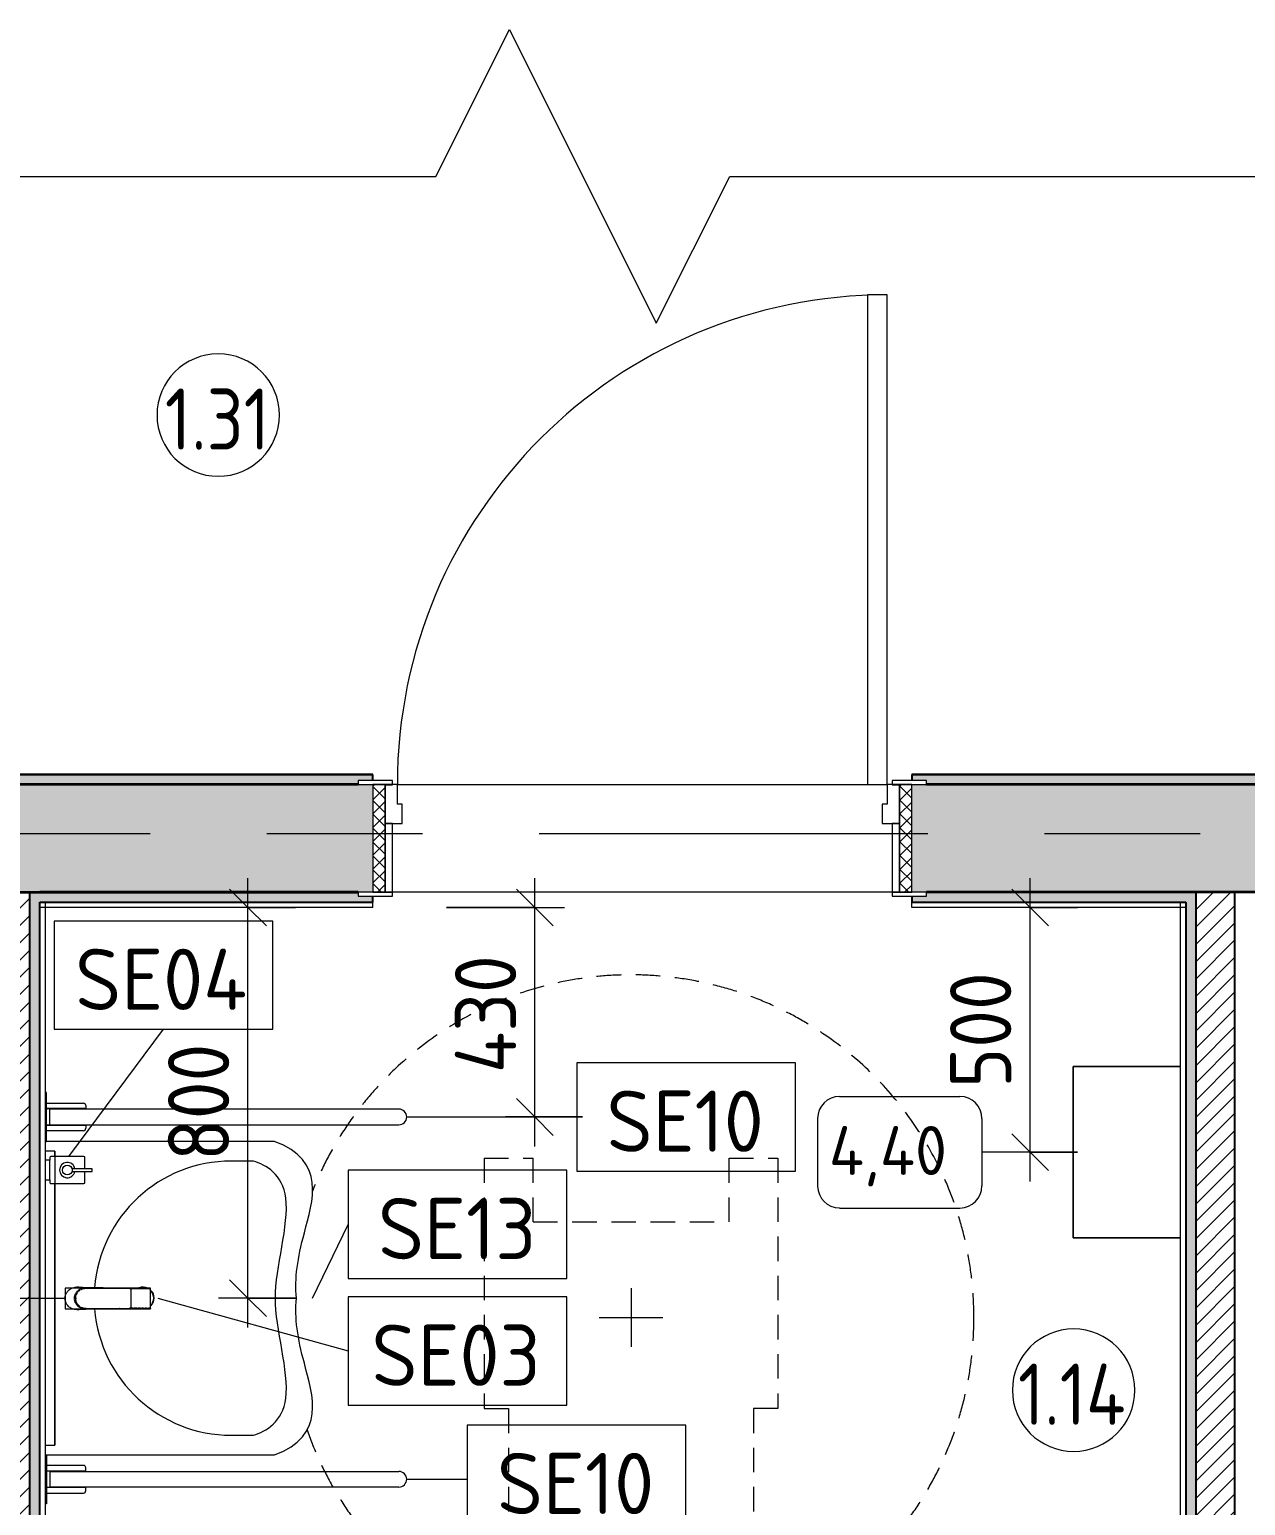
# Model space of a CAD drawing. Header units: millimetres. Extents: x 3991 to 282775, y -8553 to 29560.
# Drawn here: x 15871 to 18353, y 6428 to 9442 of the extents above; entities that cross this region are included whole.
import ezdxf

# ---------------------------------------------------------------- set-up
doc = ezdxf.new("R2010")
doc.units = ezdxf.units.MM
doc.linetypes.add('200_ШТРИХ__ш1_п0_6_', pattern=[80, 50, -30])
doc.linetypes.add('Осевая', pattern=[1587.5, 317.5, -238.125, 793.75, -238.125])
for name, color, linetype, lineweight, true_color in [('0-1', 7, 'Continuous', 9, 0x4994b4), ('A-GENM-1', 7, 'Continuous', 9, 0x4994b4), ('A-WALL-1', 7, 'Continuous', 25, 0x3c3c3c), ('A-WALL-2', 7, 'Continuous', 35, 0x3c3c3c), ('A-WALL-FNSH-1', 7, 'Continuous', 15, 0x3c3c3c), ('P-SANR-FIXT-1', 7, 'Continuous', 15, 0x4994b4)]:
    doc.layers.add(name, color=color, linetype=linetype, lineweight=lineweight, true_color=true_color)
for name, color, linetype, lineweight in [('A-ANNO-DIMS', 7, 'Continuous', 9), ('A-ANNO-DIMS-50', 7, 'Continuous', 9), ('A-AREA-IDEN', 7, 'Continuous', 9), ('A-DETL-GENF', 7, 'Continuous', 9), ('A-DOOR', 7, 'Continuous', 9), ('A-DOOR-1', 7, 'Continuous', 15), ('A-DOOR-FRAM', 7, 'Continuous', 15), ('A-DOOR-FRAM-1', 7, 'Continuous', 9), ('I-FURN', 7, 'Continuous', 9), ('I-FURN-1', 7, '200_ШТРИХ__ш1_п0_6_', 15), ('I-FURN-2', 7, '200_ШТРИХ__ш1_п0_6_', 9), ('I-FURN-IDEN', 7, 'Continuous', 9), ('I-WALL', 7, 'Continuous', 9), ('P-SANR-FIXT-IDEN', 7, 'Continuous', 9), ('Оси-2', 7, 'Осевая', 9)]:
    doc.layers.add(name, color=color, linetype=linetype, lineweight=lineweight)
doc.styles.add('GOST Common', font='GOST_Common.ttf', dxfattribs={"height": 100})
doc.styles.add('GOST Common_1', font='GOST_Common.ttf', dxfattribs={"height": 125})
doc.styles.add('GOST Common_2', font='GOST_Common.ttf', dxfattribs={"width": 0.9, "height": 125})
doc.styles.add('ISOCPEUR', font='isocpeur.ttf', dxfattribs={"width": 0.9, "height": 125})
doc.dimstyles.new('ISO-2_5_0_9К_БОЛЬШОЙ', dxfattribs={"dimscale": 304.8, "dimtxt": 124.497647, "dimasz": 0.246063, "dimexe": 0.19685, "dimexo": 0.492126, "dimgap": 0, "dimtad": 1, "dimdec": 0, "dimrnd": 10, "dimzin": 0, "dimdsep": 46, "dimtxsty": 'ISOCPEUR', "dimblk1": 'OBLIQUE', "dimblk2": 'OBLIQUE', "dimsah": 1, "dimcen": 0.09, "dimdle": 0.19685, "dimazin": 0, "dimtfac": 1, "dimtdec": 4, "dimtix": 1, "dimtmove": 0, "dimatfit": 3, "dimfxl": 1, "dimtvp": 1, "dimtolj": 1, "dimtzin": 0, "dimarcsym": 2})
pattern_1 = [(45, (-51688.461, 0), (-17.6776695, 17.6776695), [])]
pattern_2 = [(0, (-51688.461, 0), (60.96, 15.24), [5.029, -40.691, 5.029, -40.691, -243.84]), (0, (-51688.461, 0), (60.96, 15.24), [-91.44, 5.029, -86.411, 5.029, -40.691, -106.68]), (0, (-51688.461, 0), (60.96, 15.24), [-228.6, 5.029, -25.451, 5.029, -71.171]), (120, (-51665.601, 7.62), (-43.678227, 45.1729086), [5.029, -40.691, 5.029, -40.691, -243.84]), (120, (-51665.601, 7.62), (-43.678227, 45.1729086), [-91.44, 5.029, -86.411, 5.029, -40.691, -106.68]), (120, (-51665.601, 7.62), (-43.678227, 45.1729086), [-228.6, 5.029, -25.451, 5.029, -71.171]), (240, (-51657.981, 38.1), (-17.281773, -60.4129086), [5.029, -40.691, 5.029, -40.691, -243.84]), (240, (-51657.981, 38.1), (-17.281773, -60.4129086), [-91.44, 5.029, -86.411, 5.029, -40.691, -106.68]), (240, (-51657.981, 38.1), (-17.281773, -60.4129086), [-228.6, 5.029, -25.451, 5.029, -71.171])]

# ---------------------------------------------------------------- blocks, each defined once
blk = doc.blocks.new('110_Дверь_СКБ_1Ст_Внутренняя1 - Д-4 _л_ 1100x2100h_су мгн-32399982-Фрагмент 1_6')
at = {"layer": 'A-DOOR'}
h = blk.add_hatch(dxfattribs=at)
h.set_pattern_fill('FP_18', color=256, style=0, pattern_type=2)
h.set_pattern_definition([(135, (1751.41, 174.685), (-14.14214, -14.14214), []), (225, (1751.41, 174.685), (14.14214, -14.14214), [])])
h.paths.add_polyline_path([(562.5, -110), (562.5, 110), (537.5, 110), (537.5, -110)])
at = {"layer": 'A-DOOR-FRAM-1'}
h = blk.add_hatch(dxfattribs=at)
h.set_pattern_fill('FP_19', color=256, style=0, pattern_type=2)
h.set_pattern_definition([(45, (-371.384, 174.685), (-14.1421, 14.1421), []), (135, (-371.384, 174.685), (-14.1421, -14.1421), [])])
h.paths.add_polyline_path([(-512.5, -110), (-512.5, 110), (-537.5, 110), (-537.5, -110)])
at = {"layer": 'A-DOOR'}
blk.add_arc((512.5, 110), 1000, 90, 180, dxfattribs=at)
at = {"layer": 'A-DOOR-1'}
for p, q in [((512.5, 1110), (472.5, 1110)), ((472.5, 1110), (472.5, 110)), ((512.5, 110), (512.5, 1110)), ((472.5, 110), (512.5, 110))]:
    blk.add_line(p, q, dxfattribs=at)
at = {"layer": 'A-DOOR-FRAM'}
for p, q in [((-497.5, 118), (-567.5, 118)), ((-567.5, 118), (-567.5, 110)), ((-567.5, 110), (-497.5, 110)), ((-512.5, 110), (-537.5, 110)), ((-537.5, 110), (-537.5, -110)), ((-487.5, 110), (-512.5, 110)), ((-512.5, 110), (-512.5, 30)), ((-512.5, -110), (-512.5, 110)), ((-497.5, 110), (-512.5, 110)), ((-512.5, 110), (-512.5, 109)), ((-512.5, 109), (-497.5, 109)), ((-497.5, 110), (-497.5, 118)), ((-497.5, 109), (-497.5, 110)), ((-487.5, 70), (-487.5, 110)), ((512.5, 110), (512.5, 70)), ((537.5, 110), (512.5, 110)), ((592.5, 118), (522.5, 118)), ((522.5, 118), (522.5, 110)), ((537.5, 110), (522.5, 110)), ((522.5, 110), (522.5, 109)), ((522.5, 110), (592.5, 110)), ((522.5, 109), (537.5, 109)), ((537.5, 30), (537.5, 110)), ((562.5, 110), (537.5, 110)), ((537.5, 110), (537.5, -110)), ((537.5, 109), (537.5, 110)), ((562.5, -110), (562.5, 110)), ((592.5, 110), (592.5, 118)), ((-477.5, 70), (-487.5, 70)), ((-477.5, 30), (-477.5, 70)), ((512.5, 70), (502.5, 70)), ((502.5, 70), (502.5, 30)), ((-512.5, 30), (-477.5, 30)), ((-497.5, 30), (-512.5, 30)), ((-512.5, 30), (-512.5, -110)), ((-497.5, -110), (-497.5, 30)), ((502.5, 30), (537.5, 30)), ((537.5, 30), (522.5, 30)), ((522.5, 30), (522.5, -110)), ((537.5, -110), (537.5, 30)), ((-497.5, -110), (-567.5, -110)), ((-567.5, -110), (-567.5, -118)), ((-567.5, -118), (-497.5, -118)), ((-537.5, -110), (-512.5, -110)), ((-512.5, -110), (-497.5, -110)), ((-497.5, -118), (-497.5, -110)), ((522.5, -110), (537.5, -110)), ((592.5, -110), (522.5, -110)), ((522.5, -110), (522.5, -118)), ((522.5, -118), (592.5, -118)), ((537.5, -110), (562.5, -110)), ((592.5, -118), (592.5, -110))]:
    blk.add_line(p, q, dxfattribs=at)
blk = doc.blocks.new('FRT_2D_Символ _разворот МГН_1 - D1_4_Символ доступности разворота МГН _360__-18618045-Фрагмент 1_6')
at = {"layer": 'I-FURN'}
for p, q in [((0, 60.4), (0, -59.6)), ((-65, 0), (65, 0))]:
    blk.add_line(p, q, dxfattribs=at)
at = {"layer": 'I-FURN-1'}
for p, q in [((-300, 325.4), (-300, -185.8)), ((-300, 325.4), (-200, 325.4)), ((-200, 195.4), (-200, 325.4)), ((200, 325.4), (300, 325.4)), ((200, 195.4), (200, 325.4)), ((300, 325.4), (300, -185.8)), ((-200, 195.4), (200, 195.4)), ((-300, -185.8), (-250, -185.8)), ((-250, -185.8), (-250, -435.8)), ((300, -185.8), (250, -185.8)), ((250, -185.8), (250, -435.8)), ((-200, -435.8), (-250, -435.8)), ((-200, -435.8), (-200, -645.8)), ((200, -435.8), (250, -435.8)), ((200, -435.8), (200, -645.8)), ((-200, -645.8), (200, -645.8))]:
    blk.add_line(p, q, dxfattribs=at)
at = {"layer": 'I-FURN-2'}
for start, end in [(360, 158.3407), (198.9537, 360)]:
    blk.add_arc((0, 0), 700, start, end, dxfattribs=at)
blk = doc.blocks.new('зеркало круглое600д - 1_22д зеркало круглое d600-V18-Фрагмент 1_6')
at = {"layer": 'I-FURN'}
for p, q in [((-300, 0), (-300, -20)), ((-300, -20), (-114.8, -20)), ((300, -20), (-300, -20)), ((-114.8, -20), (235.1, -20)), ((290.1, -20), (300, -20)), ((300, -20), (300, 0))]:
    blk.add_line(p, q, dxfattribs=at)
blk = doc.blocks.new('сифон - Для раковины-V23-Фрагмент 1_6')
at = {"layer": 'P-SANR-FIXT-1'}
for radius, start, end in [(22.5, 134.338, 180), (22.5, 180, 224.5753), (21.5, 136.6301, 180), (21.5, 180, 223.4006), (22.5, 100.3246, 111.0164), (21.5, 101.7897, 108), (21.5, 81.6166, 90.6528), (21.5, 72, 75.9978), (22.5, 67.2152, 71.5917), (22.5, 244.2771, 292.5042), (21.5, 247.6878, 288), (21.5, 289.2478, 293.8296), (22.5, 293.3521, 297.2506)]:
    blk.add_arc((0, 0), radius, start, end, dxfattribs=at)
blk = doc.blocks.new('смеситель для раковины - Default-V24-Фрагмент 1_6')
at = {"layer": '0-1'}
for p, q in [((19.7, 151.6), (-19.8, 151.6)), ((-20.3, 110), (-20.4, 97.4)), ((19.8, 111.8), (-19.8, 111.8)), ((20.4, 97.4), (20.3, 110)), ((-22.8, 3), (-21.8, 15.6)), ((-18.9, 7.6), (-19.6, 9.7)), ((21.8, 15.6), (22.8, 3))]:
    blk.add_line(p, q, dxfattribs=at)
at = {"layer": '0-1', "flags": 128}
for points in [[(19.7, 151.6), (20, 151.6), (20.2, 151.6), (20.5, 151.4), (20.6, 151.2), (20.7, 151.1), (20.8, 150.9), (20.8, 150.6)], [(-20.7, 150.6), (-20.7, 150.2), (-20.7, 149.2), (-20.7, 148.3), (-20.7, 146.9), (-20.7, 145.4), (-20.8, 134.7), (-21.1, 63.6), (-21.1, 93.2)], [(-21.1, 22.2), (-21.1, 24.2), (-21.1, 63.3), (-21.1, 93.2)], [(21, 16.8), (21.2, 25.7), (21, 77.4), (21, 111.4)], [(-21.8, 15.6), (-21.6, 25.5), (-21.4, 39.3), (-21.2, 64), (-21.1, 88)], [(-20, 10.8), (-20.8, 13.2), (-20.9, 15.4)], [(12.1, -0.1), (16.4, 3.8), (19.5, 8.8), (21, 14.5), (21, 16)]]:
    blk.add_lwpolyline(points, dxfattribs=at)
at = {"layer": 'P-SANR-FIXT-1'}
for p, q in [((21, 151.6), (-21, 151.6)), ((-21, 151.6), (-21, -23)), ((21, -23), (21, 151.6)), ((-19.7, 144), (-19.8, 111.8)), ((19.8, 111.8), (19.7, 144)), ((19.9, 143.1), (19.9, 140.7)), ((19.9, 136.7), (19.9, 133.6)), ((19.9, 131), (20, 126.2)), ((20, 115.7), (20, 113.5)), ((20, 111.3), (20, 108.6)), ((-22.9, 0.3), (-22.9, 0.9)), ((22.5, 4.9), (22.9, 0.9)), ((22.9, 0.9), (22.9, 0.3)), ((-21, -23), (21, -23))]:
    blk.add_line(p, q, dxfattribs=at)
at = {"layer": 'P-SANR-FIXT-1', "flags": 128}
for points in [[(-21.1, 16.9), (-21.1, 42.2), (-21, 67.6), (-20.8, 118.3), (-20.7, 143.7), (-20.7, 149.4), (-20.8, 150.2), (-20.9, 145.3), (-20.9, 138.9), (-21.1, 88.1)], [(-19.9, 125.8), (-19.9, 133.8), (-19.9, 138.3)], [(20, 123.6), (20, 119.9), (20, 117.9)], [(21.1, 88.1), (20.9, 138.9), (20.9, 145.3), (20.8, 150.2), (20.7, 149.4), (20.7, 143.7), (20.8, 118.3), (21, 67.6), (21.1, 42.2), (21.1, 16.9)], [(-20, 109.4), (-20, 111), (-20, 119.8)], [(-15.9, 4.1), (-13.1, 1.6), (-12.1, 0.9)], [(12.1, 0.9), (13.1, 1.6), (15.9, 4.1)], [(22.9, 0.9), (22.7, 3.2), (22.5, 5.6), (22.3, 7.9), (22.1, 10.8), (21.8, 15.2)], [(-9.8, -0.4), (-6.1, -1.8), (-5.1, -2)], [(-2.7, -2.4), (-2.1, -2.5), (2.1, -2.5), (2.7, -2.4)], [(0.6, -3.9), (0.3, -3.9), (0.1, -3.9), (-0.1, -3.9), (-0.3, -3.9), (-0.6, -3.9)], [(5.1, -2), (6.1, -1.8), (9.8, -0.4)]]:
    blk.add_lwpolyline(points, dxfattribs=at)
at = {"layer": 'P-SANR-FIXT-1'}
for centre, major_axis, ratio, start_param, end_param in [((-19.8, 109.7), (-0.5, 0.002), 0.095846, 0.794229, 1.571164), ((19.8, 109.7), (0.5, 0.002), 0.095848, 4.711795, 5.488843), ((0, 17.2), (20.8, 0), 0.98634, 3.038054, 3.090126), ((0, 17.2), (20.8, 0), 0.98634, 3.29536, 3.441377), ((0, 17.2), (20.8, 0), 0.98634, 5.983401, 6.129418), ((0, 17.2), (20.8, 0), 0.98634, 0.051466, 0.103539), ((0, 17.2), (20.8, 0), 0.98634, 4.268583, 4.510817), ((0, 17.2), (18.5, 0), 0.986286, 4.671144, 4.753634), ((0, 17.2), (20.8, 0), 0.98634, 4.913948, 5.156189)]:
    blk.add_ellipse(centre, major_axis=major_axis, ratio=ratio, start_param=start_param, end_param=end_param, dxfattribs=at)
for points, knots in [([(-19.9, 147.4), (-19.9, 148), (-19.8, 149.3), (-19.8, 150.7), (-19.8, 151.5), (-19.8, 151.6), (-19.8, 151.6)], [0.1, 0.1, 0.1, 0.1, 0.2, 0.3, 0.4, 0.4725859, 0.4725859, 0.4725859, 0.4725859]), ([(-19.8, 151.6), (-19.7, 151.6), (-19.7, 151.6), (-19.7, 151.2), (-19.7, 150), (-19.7, 148.3), (-19.7, 146.2), (-19.7, 144.8), (-19.7, 144)], [0.4728347, 0.4728347, 0.4728347, 0.4728347, 0.5, 0.6, 0.7, 0.8, 0.9, 1, 1, 1, 1]), ([(19.7, 144), (19.7, 144.8), (19.7, 146.2), (19.7, 148.3), (19.7, 150), (19.7, 151.2), (19.7, 151.6), (19.7, 151.6), (19.7, 151.6)], [0, 0, 0, 0, 0.1, 0.2, 0.3, 0.4, 0.5, 0.5274121, 0.5274121, 0.5274121, 0.5274121]), ([(19.7, 151.6), (19.8, 151.6), (19.8, 151.5), (19.8, 150.7), (19.8, 149.3), (19.9, 148), (19.9, 147.4)], [0.5275209, 0.5275209, 0.5275209, 0.5275209, 0.6, 0.7, 0.8, 0.9, 0.9, 0.9, 0.9]), ([(-20.4, 97.4), (-20.4, 91.1), (-20.5, 81.8), (-20.6, 69.7), (-20.6, 60), (-20.7, 52.6), (-20.8, 47.4), (-20.8, 45.2), (-20.8, 43.5), (-20.9, 41.8), (-20.9, 39.8), (-20.9, 37.7), (-20.9, 36.2), (-20.9, 35.4), (-21, 34.1), (-21, 32.6), (-21, 31), (-21, 29.7), (-21, 28.6), (-21, 27.7), (-21, 26.8), (-21.1, 25.6), (-21.1, 22.9), (-21.1, 20.4), (-21.1, 18.4)], [0, 0, 0, 0, 0.222222, 0.333333, 0.444444, 0.583333, 0.618056, 0.652778, 0.670139, 0.6875, 0.722222, 0.756944, 0.774306, 0.782986, 0.791667, 0.826389, 0.84375, 0.861111, 0.878472, 0.887153, 0.895833, 0.913194, 0.930556, 1, 1, 1, 1]), ([(-19.8, 111.8), (-19.8, 111.8), (-19.8, 111.7), (-19.8, 110.9), (-19.8, 110.1), (-19.8, 109.7)], [0.4695548, 0.4695548, 0.4695548, 0.4695548, 0.6, 0.8, 1, 1, 1, 1]), ([(19.8, 109.7), (19.8, 110.1), (19.8, 110.9), (19.8, 111.7), (19.8, 111.8), (19.8, 111.8)], [0, 0, 0, 0, 0.2, 0.4, 0.5304748, 0.5304748, 0.5304748, 0.5304748]), ([(21.1, 18.4), (21.1, 19.2), (21.1, 20.8), (21.1, 23.1), (21.1, 25), (21.1, 26.5), (21, 27.6), (21, 28.6), (21, 30), (21, 31.7), (21, 33.4), (21, 34.6), (20.9, 35.2), (20.9, 35.7), (20.9, 36.3), (20.9, 36.9), (20.9, 38.1), (20.9, 39.8), (20.9, 41.4), (20.8, 42.8), (20.8, 44.1), (20.8, 45.8), (20.8, 48.6), (20.7, 53.5), (20.6, 60.7), (20.6, 68.9), (20.5, 76.5), (20.5, 85.7), (20.4, 92.7), (20.4, 97.4)], [0, 0, 0, 0, 0.027778, 0.055556, 0.083333, 0.097222, 0.111111, 0.125, 0.138889, 0.166667, 0.194444, 0.208333, 0.215278, 0.222222, 0.229167, 0.236111, 0.25, 0.277778, 0.305556, 0.319444, 0.333333, 0.361111, 0.388889, 0.444444, 0.555556, 0.666667, 0.75, 0.833333, 1, 1, 1, 1]), ([(-21.1, 88.1), (-21.1, 85.7), (-21.1, 82.2), (-21.1, 77.5), (-21.2, 73.9), (-21.2, 70.4), (-21.2, 66.8), (-21.2, 63.9), (-21.2, 61.5), (-21.2, 59.8), (-21.2, 58), (-21.2, 55.7), (-21.3, 52.8), (-21.3, 49.3), (-21.3, 46), (-21.3, 42.6), (-21.4, 39.4), (-21.4, 36.2), (-21.5, 32.2), (-21.5, 27.5), (-21.7, 20.9), (-21.8, 17.2), (-21.8, 15.2)], [0, 0, 0, 0, 0.083333, 0.125, 0.166667, 0.208333, 0.25, 0.291667, 0.3125, 0.333333, 0.354167, 0.375, 0.416667, 0.458333, 0.5, 0.541667, 0.583333, 0.625, 0.666667, 0.75, 0.833333, 1, 1, 1, 1]), ([(20.4, 88.2), (20.4, 88.1), (20.5, 88), (20.6, 87.8), (20.7, 87.5), (20.7, 87.4), (20.7, 87.3)], [0.19375, 0.19375, 0.19375, 0.19375, 0.25, 0.3, 0.35, 0.4, 0.4, 0.4, 0.4]), ([(21.8, 15.2), (21.8, 16.4), (21.7, 19.4), (21.6, 24.2), (21.5, 28.2), (21.5, 30.6), (21.5, 32.4), (21.4, 34.1), (21.4, 35.8), (21.4, 37.3), (21.4, 38.7), (21.4, 39.8), (21.4, 41), (21.3, 42.6), (21.3, 44.7), (21.3, 47.5), (21.3, 50.9), (21.2, 55.1), (21.2, 60), (21.2, 65.1), (21.2, 69.9), (21.2, 74.5), (21.1, 80.6), (21.1, 85.1), (21.1, 88.1)], [0, 0, 0, 0, 0.142857, 0.285714, 0.357143, 0.392857, 0.428571, 0.464286, 0.5, 0.535714, 0.553571, 0.571429, 0.589286, 0.607143, 0.642857, 0.678571, 0.714286, 0.75, 0.785714, 0.821429, 0.857143, 0.892857, 0.928571, 1, 1, 1, 1]), ([(-21.8, 15.2), (-21.9, 13.9), (-22, 12.1), (-22.1, 10.1), (-22.2, 8.7), (-22.3, 7.5), (-22.4, 6.6), (-22.5, 5.7), (-22.6, 4.8), (-22.7, 3.8), (-22.8, 2.5), (-22.9, 1.5), (-22.9, 0.9)], [0, 0, 0, 0, 0.166667, 0.25, 0.333333, 0.416667, 0.5, 0.583333, 0.666667, 0.75, 0.833333, 1, 1, 1, 1]), ([(22.9, 0.3), (22.9, -2.5), (22.3, -6.4), (20, -11.4), (17.7, -14.7), (14.9, -17.6), (11.6, -20), (7.9, -21.7), (4.5, -22.6), (1.5, -23), (-1.9, -23), (-6, -22.4), (-10, -20.8), (-12.8, -19.1), (-14.8, -17.5), (-16.7, -15.8), (-18.8, -13.3), (-21.9, -8.1), (-22.9, -3.2), (-22.9, 0.3)], [0, 0, 0, 0, 0.111111, 0.166667, 0.222222, 0.277778, 0.333333, 0.388889, 0.444444, 0.479167, 0.513889, 0.583333, 0.652778, 0.6875, 0.722222, 0.756944, 0.791667, 0.861111, 1, 1, 1, 1]), ([(-16.4, 3.7), (-16.6, 4.1), (-17.6, 5.3), (-18.7, 7.1), (-19.6, 9), (-20.1, 10.6), (-20.6, 12.1), (-21, 14.3), (-21.1, 15.9), (-21.1, 16.9)], [0.5566569, 0.5566569, 0.5566569, 0.5566569, 0.6, 0.7, 0.75, 0.8, 0.85, 0.9, 1, 1, 1, 1]), ([(-21.1, 16.4), (-21.1, 14.3), (-20.4, 11.1), (-18.7, 7.6), (-17.5, 5.8), (-16.4, 4.5), (-15.2, 3.2), (-13.9, 2.1), (-12.5, 1), (-10.9, 0.1), (-9.2, -0.7), (-6.9, -1.7), (-3.8, -2.5), (0, -2.8), (3.8, -2.5), (6.9, -1.7), (9, -0.9), (10.1, -0.3), (10.9, 0.1), (11.7, 0.5), (12.7, 1.2), (13.9, 2), (15, 3), (15.8, 3.8), (16.2, 4.3), (16.4, 4.5)], [0, 0, 0, 0, 0.1111111, 0.1666667, 0.1944444, 0.2222222, 0.25, 0.2777778, 0.3055556, 0.3333333, 0.3611111, 0.3888889, 0.4444444, 0.5, 0.5555556, 0.6111111, 0.6388889, 0.6527778, 0.6666667, 0.6805556, 0.6944444, 0.7222222, 0.75, 0.7638889, 0.7777778, 0.7777778, 0.7777778, 0.7777778]), ([(-20.8, 14.6), (-20.7, 14.1), (-20.6, 12.9), (-20.2, 11.6), (-20, 10.9)], [0, 0, 0, 0, 0.4, 1, 1, 1, 1]), ([(-18.3, 9.9), (-18.8, 10.8), (-20.1, 14), (-20.7, 17.5), (-20.7, 19.9)], [-0.157337, -0.157337, -0.157337, -0.157337, -0.1111111, 0, 0, 0, 0]), ([(-19.3, 9.3), (-19.1, 8.7), (-18.5, 7.4), (-17.6, 6.2), (-17.1, 5.5)], [0.2222222, 0.2222222, 0.2222222, 0.2222222, 0.4444444, 0.7777778, 0.7777778, 0.7777778, 0.7777778]), ([(-13.9, 4), (-14.7, 4.7), (-15.8, 6), (-16.9, 7.4), (-17.2, 8)], [-0.26859689, -0.26859689, -0.26859689, -0.26859689, -0.22222222, -0.18982564, -0.18982564, -0.18982564, -0.18982564]), ([(-10, -1.5), (-10.9, -1), (-12.8, 0.2), (-14.5, 1.7), (-15.3, 2.6), (-15.4, 2.7)], [0.3, 0.3, 0.3, 0.3, 0.4, 0.5, 0.5124698, 0.5124698, 0.5124698, 0.5124698]), ([(-7.8, 0), (-8.7, 0.4), (-10.3, 1.2), (-11.7, 2.2), (-12.3, 2.7)], [-0.37982072, -0.37982072, -0.37982072, -0.37982072, -0.33333333, -0.30027801, -0.30027801, -0.30027801, -0.30027801]), ([(17.3, 8), (16.9, 7.4), (15, 4.8), (10.7, 1.1), (3.8, -1.6), (-2, -1.6), (-5.1, -0.9), (-5.8, -0.7)], [-0.8101744, -0.8101744, -0.8101744, -0.8101744, -0.7777778, -0.6666667, -0.5555556, -0.4444444, -0.4109505, -0.4109505, -0.4109505, -0.4109505]), ([(17.2, 4.8), (15.9, 3.1), (12.9, 0), (8, -2.6), (4.7, -3.4), (3.5, -3.6)], [0.4, 0.4, 0.4, 0.4, 0.6, 0.8, 0.9091362, 0.9091362, 0.9091362, 0.9091362]), ([(16.7, 4.8), (16.8, 5), (17.1, 5.3), (17.7, 6.2), (18.6, 7.6), (19.3, 9), (19.7, 9.9), (19.9, 10.5), (20, 10.9), (20.2, 11.2), (20.3, 11.7), (20.6, 12.6), (20.8, 13.8), (21, 15.1), (21.1, 16), (21.1, 16.4)], [0.7845278, 0.7845278, 0.7845278, 0.7845278, 0.7916667, 0.8055556, 0.8333333, 0.8611111, 0.875, 0.8819444, 0.8888889, 0.8958333, 0.9027778, 0.9166667, 0.9444444, 0.9722222, 1, 1, 1, 1]), ([(17.1, 5.5), (17.5, 6), (18.6, 7.6), (19.5, 9.4), (19.9, 10.7)], [0.2222222, 0.2222222, 0.2222222, 0.2222222, 0.4444444, 0.9768048, 0.9768048, 0.9768048, 0.9768048]), ([(20.9, 14), (20.9, 13.9), (20.7, 12.8), (20.2, 10.6), (19, 7.6), (17.8, 5.7), (17.2, 4.8)], [0.0919533, 0.0919533, 0.0919533, 0.0919533, 0.1, 0.2, 0.3, 0.4, 0.4, 0.4, 0.4]), ([(20.7, 19.9), (20.7, 17.5), (20.1, 14), (18.8, 10.8), (18.3, 9.9)], [-1, -1, -1, -1, -0.8888889, -0.8424724, -0.8424724, -0.8424724, -0.8424724]), ([(20.2, 11.7), (20.3, 12), (20.6, 12.9), (20.7, 13.9), (20.8, 14.6)], [0.2222222, 0.2222222, 0.2222222, 0.2222222, 0.4444444, 1, 1, 1, 1]), ([(-0.6, -3.9), (-1.6, -3.9), (-3.8, -3.7), (-6.8, -2.9), (-8.7, -2.1), (-9.5, -1.7)], [0, 0, 0, 0, 0.1, 0.2, 0.2837623, 0.2837623, 0.2837623, 0.2837623]), ([(-0.6, -3.9), (-0.6, -3.9), (-0.6, -3.7), (-0.6, -3.5), (-0.6, -3.3), (-0.6, -3.2)], [0, 0, 0, 0, 0.3636364, 0.5454545, 0.7272727, 0.7272727, 0.7272727, 0.7272727]), ([(0.6, -3.9), (0.6, -3.9), (0.6, -3.7), (0.6, -3.5), (0.6, -3.3), (0.6, -3.2)], [0, 0, 0, 0, 0.3636364, 0.5454545, 0.7272727, 0.7272727, 0.7272727, 0.7272727])]:
    blk.add_open_spline(points, degree=3, knots=knots, dxfattribs=at)
for points in [[(-19.8, 111.8), (-19.8, 111.8), (-19.8, 111.8), (-19.8, 111.8)], [(-19.8, 110), (-19.8, 110.3), (-19.8, 110.6), (-19.8, 110.9)], [(19.8, 111.8), (19.8, 111.8), (19.8, 111.8), (19.8, 111.8)], [(19.8, 110.9), (19.8, 110.6), (19.8, 110.3), (19.8, 110)], [(-20.5, 88.2), (-20.6, 88.2), (-20.7, 88.2), (-20.8, 88.2)], [(-22.9, 0.9), (-22.9, 2.2), (-22.8, 3.6), (-22.6, 4.9)], [(2.5, -3.8), (1.8, -3.9), (1.2, -3.9), (0.6, -3.9)]]:
    blk.add_open_spline(points, degree=3, dxfattribs=at)
blk = doc.blocks.new('TOY_Диспансер мыло - Дозатор Elegance new 11654 019001 хром-V25-Фрагмент 1_6')
at = {"layer": 'A-GENM-1'}
for p, q in [((127.9, 101.6), (122.2, 101.6)), ((122.2, 101.6), (122.2, 86.7)), ((127.9, 86.7), (127.9, 101.6)), ((97.5, 84.7), (97.5, 25.5)), ((122.2, 86.7), (99.5, 86.7)), ((122.2, 86.7), (102.9, 86.7)), ((122.2, 87.7), (122.2, 60.3)), ((127.9, 60.3), (127.9, 87.7)), ((146.9, 86.7), (127.9, 86.7)), ((150.5, 86.7), (127.9, 86.7)), ((152.5, 25.5), (152.5, 84.7)), ((97.5, 25.5), (97.5, 17)), ((99.5, 15), (105, 15)), ((145, 15), (105, 15)), ((105, 15), (105, 5.5)), ((145, 5.5), (145, 15)), ((145, 15), (150.5, 15)), ((152.5, 17), (152.5, 25.5))]:
    blk.add_line(p, q, dxfattribs=at)
blk.add_circle((125, 50.7), 10, dxfattribs=at)
for centre, radius, start, end in [((99.5, 84.7), 2, 90, 180), ((125, 50.7), 15.7, 100.4353, 79.365), ((150.5, 84.7), 2, 360, 90), ((99.5, 17), 2, 180, 270), ((150.5, 17), 2, 270, 360)]:
    blk.add_arc(centre, radius, start, end, dxfattribs=at)
blk = doc.blocks.new('SND_Умывальник МГН_Jika - гибкая подводка_ 640х550х165 PN6_3_ ХВ_ГВ накидная гайка BP DN15_ К-гл_кон_ П DN 50-31405023-Фрагмент 1_6')
at = {"layer": 'P-SANR-FIXT-1'}
for p, q in [((-320, 468), (-320, 0)), ((320, 0), (320, 468)), ((-280, 425), (-280, 380)), ((280, 380), (280, 425))]:
    blk.add_line(p, q, dxfattribs=at)
for start, end in [(180, 265.7212), (274.4923, 360)]:
    blk.add_arc((0, 380), 280, start, end, dxfattribs=at)
for points, knots in [([(0, 512.9), (-41.2, 508.8), (-131.1, 523.5), (-281.1, 574.8), (-320, 468)], [-0.715552, -0.715552, -0.715552, -0.715552, -0.3972744, 0, 0, 0, 0]), ([(320, 468), (281.1, 574.8), (131.1, 523.5), (41.2, 508.8), (0, 512.9)], [-0.715552, -0.715552, -0.715552, -0.715552, -0.3182776, 0, 0, 0, 0]), ([(0, 470), (-61.7, 470), (-229.3, 523.4), (-272.8, 450.8), (-280, 425)], [0, 0, 0, 0, 0.3523534, 0.6664917, 0.6664917, 0.6664917, 0.6664917]), ([(280, 425), (272.8, 450.8), (229.3, 523.4), (61.7, 470), (0, 470)], [0, 0, 0, 0, 0.3141383, 0.6664917, 0.6664917, 0.6664917, 0.6664917])]:
    blk.add_open_spline(points, degree=3, knots=knots, dxfattribs=at)
blk = doc.blocks.new('132_МГН_Поручень для унитаза_тип откидной - ПР 1Р-18611699-Фрагмент 1_6')
at = {"layer": 'A-GENM-1'}
for p, q in [((-16, 722), (-16, 9.5)), ((16, 9.5), (16, 722)), ((-28.2, 3), (-28.2, 78)), ((-23.2, 83), (-17, 83)), ((-17, 83), (-17, 3)), ((17, 83), (23.2, 83)), ((17, 3), (17, 83)), ((28.2, 78), (28.2, 3)), ((-50, 3), (-50, 0)), ((50, 3), (-50, 3)), ((-17, 3), (-28.2, 3)), ((-16, 9.5), (-16.6, 8.9)), ((-16.6, 8.9), (-16.6, 4.2)), ((16, 9.5), (-16, 9.5)), ((16, 9.5), (16.6, 8.9)), ((16.6, 8.9), (16.6, 4.2)), ((28.2, 3), (17, 3)), ((50, 0), (50, 3))]:
    blk.add_line(p, q, dxfattribs=at)
for centre, radius, start, end in [((0, 722), 16, 90, 180), ((0, 722), 16, 0, 90), ((-23.2, 78), 5, 90, 180), ((23.2, 78), 5, 0, 90), ((-15.3, 4.2), 1.24, 180, 270), ((15.3, 4.2), 1.24, 270, 360)]:
    blk.add_arc(centre, radius, start, end, dxfattribs=at)
blk = doc.blocks.new('132_МГН_Поручень для унитаза_тип откидной - ПР 1Р-18619933-Фрагмент 1_6')
at = {"layer": 'A-GENM-1'}
for p, q in [((-50, -3), (-50, 0)), ((50, 0), (50, -3)), ((50, -3), (-50, -3)), ((-17, -3), (-28.2, -3)), ((-28.2, -3), (-28.2, -78)), ((-17, -83), (-17, -3)), ((-16.6, -8.9), (-16.6, -4.2)), ((-16, -9.5), (-16.6, -8.9)), ((-16, -722), (-16, -9.5)), ((16, -9.5), (-16, -9.5)), ((16, -9.5), (16.6, -8.9)), ((16, -9.5), (16, -722)), ((16.6, -8.9), (16.6, -4.2)), ((28.2, -3), (17, -3)), ((17, -3), (17, -83)), ((28.2, -78), (28.2, -3)), ((-23.2, -83), (-17, -83)), ((17, -83), (23.2, -83))]:
    blk.add_line(p, q, dxfattribs=at)
for centre, radius, start, end in [((-15.3, -4.2), 1.24, 90, 180), ((15.3, -4.2), 1.24, 0, 90), ((-23.2, -78), 5, 180, 270), ((23.2, -78), 5, 270, 360), ((0, -722), 16, 180, 270), ((0, -722), 16, 270, 360)]:
    blk.add_arc(centre, radius, start, end, dxfattribs=at)
blk = doc.blocks.new('DET_L_Линия разрыва - М100-30612265-Фрагмент 1_6')
at = {"layer": 'A-DETL-GENF'}
for p, q in [((3725.5, 300), (3575.5, 0)), ((4025.5, -300), (3725.5, 300)), ((3575.5, 0), (0, 0)), ((4175.5, 0), (4025.5, -300)), ((7751, 0), (4175.5, 0))]:
    blk.add_line(p, q, dxfattribs=at)
blk = doc.blocks.new('Марка_Мебель - В прямоуг_Balcon_Марка-25523697-Фрагмент 1_6')
at = {"layer": 'I-FURN-IDEN'}
for p, q in [((-2.455, 2.278), (2.455, 2.278)), ((-3.355, 1.378), (-3.355, -1.384)), ((3.355, 1.378), (3.355, -1.378)), ((-2.461, -2.278), (2.455, -2.278))]:
    blk.add_line(p, q, dxfattribs=at)
for centre, radius, start, end in [((-2.455, 1.378), 0.9, 90, 180), ((2.455, 1.378), 0.9, 0, 90), ((-2.461, -1.384), 0.893, 180, 270), ((2.455, -1.378), 0.9, 270, 0)]:
    blk.add_arc(centre, radius, start, end, dxfattribs=at)
blk = doc.blocks.new('DIMBLOCK32-Фрагмент 1_6')
at = {"layer": 'A-ANNO-DIMS-50', "lineweight": 20}
for p, q in [((17913.3, 7649), (17875.8, 7686.5)), ((17913.3, 7649), (17950.8, 7611.5)), ((17913.3, 7149), (17875.8, 7186.5)), ((17913.3, 7149), (17950.8, 7111.5))]:
    blk.add_line(p, q, dxfattribs=at)
at = {"layer": 'A-ANNO-DIMS-50'}
for p, q in [((17913.3, 7089), (17913.3, 7709)), ((18010.2, 7649), (17853.3, 7649)), ((17913.3, 7649), (18010.2, 7649)), ((18010.2, 7149), (17853.3, 7149)), ((17913.3, 7149), (18010.2, 7149))]:
    blk.add_line(p, q, dxfattribs=at)
at = {"layer": 'A-ANNO-DIMS-50', "color": 0, "insert": (17749.9, 7280.5), "char_height": 125, "width": 284.429, "attachment_point": 1, "rotation": 90, "line_spacing_factor": 1.149209, "style": 'ISOCPEUR'}
blk.add_mtext('500', dxfattribs=at)
blk = doc.blocks.new('_Oblique')
at = {"color": 0, "linetype": 'ByBlock', "lineweight": -2}
blk.add_line((-0.5, -0.5), (0.5, 0.5), dxfattribs=at)
blk = doc.blocks.new('М_сантехническая_рамка1 - В рамке-30590747-Фрагмент 1_6')
at = {"layer": 'P-SANR-FIXT-IDEN'}
for p, q in [((4.293, 2.24), (-4.639, 2.24)), ((-4.639, 2.24), (-4.639, -2.178)), ((4.293, -2.178), (4.293, 2.24)), ((-4.639, -2.178), (4.293, -2.178))]:
    blk.add_line(p, q, dxfattribs=at)
blk = doc.blocks.new('Марка_Помещения - Номер-25198446-Фрагмент 1_6')
at = {"layer": 'A-AREA-IDEN'}
for start, end in [(360, 180), (180, 360)]:
    blk.add_arc((0, 0), 2.5, start, end, dxfattribs=at)
blk = doc.blocks.new('DIMBLOCK33-Фрагмент 1_6')
at = {"layer": 'A-ANNO-DIMS-50', "lineweight": 20}
for p, q in [((16902.4, 7649), (16864.9, 7686.5)), ((16902.4, 7649), (16939.9, 7611.5)), ((16902.4, 7221), (16864.9, 7258.5)), ((16902.4, 7221), (16939.9, 7183.5))]:
    blk.add_line(p, q, dxfattribs=at)
at = {"layer": 'A-ANNO-DIMS-50'}
for p, q in [((16902.4, 7161), (16902.4, 7709)), ((16721.5, 7649), (16962.4, 7649)), ((16902.4, 7649), (16721.5, 7649)), ((16999.4, 7221), (16842.4, 7221)), ((16902.4, 7221), (16999.4, 7221))]:
    blk.add_line(p, q, dxfattribs=at)
at = {"layer": 'A-ANNO-DIMS-50', "color": 0, "insert": (16739.1, 7310.5), "char_height": 125, "width": 298.794, "attachment_point": 1, "rotation": 90, "line_spacing_factor": 1.149209, "style": 'ISOCPEUR'}
blk.add_mtext('430', dxfattribs=at)
blk = doc.blocks.new('DIMBLOCK34-Фрагмент 1_6')
at = {"layer": 'A-ANNO-DIMS-50', "lineweight": 20}
for p, q in [((16316.5, 7649), (16279, 7686.5)), ((16316.5, 7649), (16354, 7611.5)), ((16316.5, 6851), (16279, 6888.5)), ((16316.5, 6851), (16354, 6813.5))]:
    blk.add_line(p, q, dxfattribs=at)
at = {"layer": 'A-ANNO-DIMS-50'}
for p, q in [((16316.5, 6791), (16316.5, 7709)), ((16413.4, 7649), (16256.5, 7649)), ((16316.5, 7649), (16413.4, 7649)), ((16413.4, 6851), (16256.5, 6851)), ((16316.5, 6851), (16413.4, 6851))]:
    blk.add_line(p, q, dxfattribs=at)
at = {"layer": 'A-ANNO-DIMS-50', "color": 0, "insert": (16153.2, 7131.5), "char_height": 125, "width": 284.429, "attachment_point": 1, "rotation": 90, "line_spacing_factor": 1.149209, "style": 'ISOCPEUR'}
blk.add_mtext('800', dxfattribs=at)

msp = doc.modelspace()

# ---------------------------------------------------------------- hatches: boundary and pattern name
at = {"layer": 'I-WALL'}
h = msp.add_hatch(dxfattribs=at)
h.set_pattern_fill('FP_13', color=256, style=0, pattern_type=2)
h.set_pattern_definition(pattern_2)
h.paths.add_polyline_path([(20561.5, 7900), (20561.5, 7908), (20591.5, 7908), (20591.5, 7920), (19971.5, 7920), (19971.5, 7908), (20001.5, 7908), (20001.5, 7900)])
h.paths.add_polyline_path([(18969.4, 7900), (18991.5, 7900), (18991.5, 7908), (19021.5, 7908), (19021.5, 7920), (17671.5, 7920), (17671.5, 7908), (17701.5, 7908), (17701.5, 7900), (18695.2, 7900)])
h.paths.add_polyline_path([(16541.5, 7900), (16541.5, 7908), (16571.5, 7908), (16571.5, 7920), (15171.5, 7920), (15171.5, 7908), (15201.5, 7908), (15201.5, 7900), (15954, 7900)])
h.paths.add_polyline_path([(14191.5, 7900), (14191.5, 7908), (14221.5, 7908), (14221.5, 7920), (13124.5, 7920), (13124.5, 7900)])
h = msp.add_hatch(dxfattribs=at)
h.set_pattern_fill('FP_4', color=256, style=0, pattern_type=2)
h.set_pattern_definition([(45, (-51688.46, 0), (-28.51196, 28.51196), []), (45, (-51659.95, 0), (-28.51196, 28.51196), [50.403, -10.081, 1.676, -8.404])])
h.paths.add_polyline_path([(20001.5, 7680), (20171.5, 7680), (20171.5, 7900), (19971.5, 7900), (19971.5, 7680)])
h.paths.add_polyline_path([(18969.4, 7680), (19021.5, 7680), (19021.5, 7900), (17671.5, 7900), (17671.5, 7680), (18731.5, 7680)])
h.paths.add_polyline_path([(16571.5, 7680), (16571.5, 7900), (15171.5, 7900), (15171.5, 7680), (16541.5, 7680)])
h = msp.add_hatch(dxfattribs=at)
h.set_pattern_fill('FP_1', color=256, style=0, pattern_type=2)
h.set_pattern_definition(pattern_1)
h.paths.add_polyline_path([(15791.5, 3980), (15871.5, 3980), (15871.5, 7680), (15791.5, 7680), (15791.5, 4720.5)])
h = msp.add_hatch(dxfattribs=at)
h.set_pattern_fill('FP_13', color=256, style=0, pattern_type=2)
h.set_pattern_definition(pattern_2)
h.paths.add_polyline_path([(15891.5, 5425), (15891.5, 7680), (15871.5, 7680), (15871.5, 5425)])
h = msp.add_hatch(dxfattribs=at)
h.set_pattern_fill('FP_13', color=256, style=0, pattern_type=2)
h.set_pattern_definition(pattern_2)
h.paths.add_polyline_path([(18251.5, 7660), (18251.5, 7680), (17701.5, 7680), (17701.5, 7672), (17671.5, 7672), (17671.5, 7660), (18231.5, 7660)])
h.paths.add_polyline_path([(15891.5, 7660), (16571.5, 7660), (16571.5, 7672), (16541.5, 7672), (16541.5, 7680), (15891.5, 7680)])
h = msp.add_hatch(dxfattribs=at)
h.set_pattern_fill('FP_13', color=256, style=0, pattern_type=2)
h.set_pattern_definition(pattern_2)
h.paths.add_polyline_path([(18251.5, 5405), (18251.5, 7660), (18231.5, 7660), (18231.5, 5405)])
h = msp.add_hatch(dxfattribs=at)
h.set_pattern_fill('FP_1', color=256, style=0, pattern_type=2)
h.set_pattern_definition(pattern_1)
h.paths.add_polyline_path([(18331.5, 3980), (18331.5, 7680), (18251.5, 7680), (18251.5, 3980)])

# ---------------------------------------------------------------- linework, layer by layer
at = {"layer": 'A-WALL-1'}
for p, q in [((16571.5, 7920), (15171.5, 7920)), ((15201.5, 7900), (16541.5, 7900)), ((16571.5, 7908), (16571.5, 7920)), ((19021.5, 7920), (17671.5, 7920)), ((17671.5, 7920), (17671.5, 7908)), ((17701.5, 7900), (18991.5, 7900)), ((15871.5, 5405), (15871.5, 7680)), ((15891.5, 7680), (15871.5, 7680)), ((15891.5, 5425), (15891.5, 7660)), ((15891.5, 7660), (16571.5, 7660)), ((16571.5, 7660), (16571.5, 7672)), ((17671.5, 7672), (17671.5, 7660)), ((17671.5, 7660), (18231.5, 7660)), ((18231.5, 7660), (18231.5, 5425)), ((18251.5, 7680), (18251.5, 5405)), ((18331.5, 3980), (18331.5, 7680))]:
    msp.add_line(p, q, dxfattribs=at)
at = {"layer": 'A-WALL-2'}
for p, q in [((16541.5, 7900), (15201.5, 7900)), ((18991.5, 7900), (17701.5, 7900)), ((15201.5, 7680), (16541.5, 7680)), ((16541.5, 7680), (15891.5, 7680)), ((18991.5, 7680), (17701.5, 7680))]:
    msp.add_line(p, q, dxfattribs=at)
at = {"layer": 'A-WALL-FNSH-1'}
for p, q in [((16571.5, 7921), (15171.5, 7921)), ((16571.5, 7920), (16571.5, 7921)), ((19021.5, 7921), (17671.5, 7921)), ((17671.5, 7921), (17671.5, 7920)), ((15892.5, 7659), (16571.5, 7659)), ((15892.5, 5426), (15892.5, 7659)), ((16571.5, 7659), (16571.5, 7660)), ((17671.5, 7660), (17671.5, 7659)), ((17671.5, 7659), (18230.5, 7659)), ((18230.5, 7659), (18230.5, 5426))]:
    msp.add_line(p, q, dxfattribs=at)
at = {"layer": 'I-FURN'}
for p, q in [((18001.5, 7324), (18001.5, 6974)), ((18220.5, 7324), (18001.5, 7324)), ((18001.5, 7324), (18220.5, 7324)), ((18001.5, 6974), (18001.5, 7324)), ((18001.5, 6974), (18220.5, 6974)), ((18220.5, 6974), (18001.5, 6974))]:
    msp.add_line(p, q, dxfattribs=at)
at = {"layer": 'I-FURN-IDEN'}
msp.add_line((18001.5, 7149), (17814.9, 7149), dxfattribs=at)
at = {"layer": 'I-WALL'}
for p, q in [((16621.5, 7900), (17581.5, 7900)), ((15902.5, 7660), (15902.5, 5425)), ((16571.5, 7649), (16571.5, 7659)), ((17631.5, 7680), (16611.5, 7680)), ((17671.5, 7649), (17671.5, 7659)), ((18220.5, 5425), (18220.5, 7660)), ((16571.5, 7649), (15891.5, 7649)), ((18231.5, 7649), (17671.5, 7649))]:
    msp.add_line(p, q, dxfattribs=at)
at = {"layer": 'P-SANR-FIXT-IDEN'}
for p, q in [((15950.5, 7140), (16144.2, 7400.3)), ((16640.5, 7221), (16987.6, 7221)), ((16448.3, 6851), (16521, 7001.6)), ((15943.2, 6850.5), (15818, 6850.5)), ((16132.5, 6851.1), (16521, 6743.2)), ((16640.5, 6481.1), (16763.8, 6481.1))]:
    msp.add_line(p, q, dxfattribs=at)
at = {"layer": 'Оси-2'}
msp.add_line((13180.2, 7800), (18374.4, 7800), dxfattribs=at)

# ---------------------------------------------------------------- block references
at = {"layer": 'A-AREA-IDEN', "xscale": 49.99999999999998, "yscale": 49.99999999999998, "zscale": 49.99999999999998}
for p in [(16255.8, 8654.4), (18002.1, 6663.1)]:
    msp.add_blockref('Марка_Помещения - Номер-25198446-Фрагмент 1_6', p, dxfattribs=at)
at = {"layer": 'A-DETL-GENF', "rotation": 180}
msp.add_blockref('DET_L_Линия разрыва - М100-30612265-Фрагмент 1_6', (20875.6, 9141.8), dxfattribs=at)
at = {"layer": 'A-DOOR'}
msp.add_blockref('110_Дверь_СКБ_1Ст_Внутренняя1 - Д-4 _л_ 1100x2100h_су мгн-32399982-Фрагмент 1_6', (17109, 7790), dxfattribs=at)
at = {"layer": 'I-FURN'}
msp.add_blockref('FRT_2D_Символ _разворот МГН_1 - D1_4_Символ доступности разворота МГН _360__-18618045-Фрагмент 1_6', (17098.6, 6811.2), dxfattribs=at)
at = {"layer": 'I-FURN', "rotation": 89.99999999999997}
msp.add_blockref('зеркало круглое600д - 1_22д зеркало круглое d600-V18-Фрагмент 1_6', (15902.5, 6851), dxfattribs=at)
at = {"layer": 'I-FURN-IDEN', "xscale": 49.99999999999998, "yscale": 49.99999999999998, "zscale": 49.99999999999998}
msp.add_blockref('Марка_Мебель - В прямоуг_Balcon_Марка-25523697-Фрагмент 1_6', (17647.2, 7149), dxfattribs=at)
at = {"layer": 'P-SANR-FIXT-1'}
for name, p, rotation in [('132_МГН_Поручень для унитаза_тип откидной - ПР 1Р-18611699-Фрагмент 1_6', (15902.5, 7221), 269.9999999999966), ('SND_Умывальник МГН_Jika - гибкая подводка_ 640х550х165 PN6_3_ ХВ_ГВ накидная гайка BP DN15_ К-гл_кон_ П DN 50-31405023-Фрагмент 1_6', (15902.5, 6851), 270.0000000000037), ('TOY_Диспансер мыло - Дозатор Elegance new 11654 019001 хром-V25-Фрагмент 1_6', (15897, 7237.5), 270), ('смеситель для раковины - Default-V24-Фрагмент 1_6', (15966.2, 6850.5), 269.9999999999996), ('сифон - Для раковины-V23-Фрагмент 1_6', (16102.5, 6851.1), 180), ('132_МГН_Поручень для унитаза_тип откидной - ПР 1Р-18619933-Фрагмент 1_6', (15902.5, 6481.1), 90.00000000001408)]:
    msp.add_blockref(name, p, dxfattribs=dict(at, rotation=rotation))
at = {"layer": 'P-SANR-FIXT-IDEN', "xscale": 49.99999999999998, "yscale": 49.99999999999998, "zscale": 49.99999999999998}
for p in [(16152.9, 7509.2), (17219.6, 7219.4), (16752.9, 7000.1), (16752.9, 6741.6), (16995.8, 6479.6)]:
    msp.add_blockref('М_сантехническая_рамка1 - В рамке-30590747-Фрагмент 1_6', p, dxfattribs=at)

# ---------------------------------------------------------------- texts
at = {"layer": 'A-AREA-IDEN', "char_height": 125, "attachment_point": 1, "style": 'GOST Common_2'}
for s, insert, width in [('1.31', (16146.8, 8708.7), 274.177), ('1.14', (17888.4, 6717.3), 285)]:
    msp.add_mtext(s, dxfattribs=dict(at, insert=insert, width=width))
at = {"layer": 'I-FURN-IDEN', "insert": (17502.4, 7202.5), "char_height": 100, "width": 332.7, "attachment_point": 1, "style": 'GOST Common'}
msp.add_mtext('4,40', dxfattribs=at)
at = {"layer": 'P-SANR-FIXT-IDEN', "char_height": 125, "attachment_point": 1, "style": 'GOST Common_1'}
for s, insert, width in [('SE04', (15963.6, 7564.6), 456.962), ('SE10', (17048.5, 7274.8), 412.869), ('SE13', (16581.9, 7055.5), 412.869), ('SE03', (16568.7, 6797), 444.937), ('SE10', (16824.7, 6535), 412.869)]:
    msp.add_mtext(s, dxfattribs=dict(at, insert=insert, width=width))

# ---------------------------------------------------------------- dimensions: what is measured, and where the dimension line sits
at = {"layer": 'A-ANNO-DIMS'}
for base, p1, p2, override, picture, middle in [((16316.5, 7649), (16263.4, 6851), (16263.4, 7649), {"dimpost": '<>', "dimfxl": 797.963684}, 'DIMBLOCK34-Фрагмент 1_6', (16254, 7250)), ((16902.4, 7649), (16849.4, 7221), (16571.5, 7649), {"dimpost": '<>', "dimfxl": 510.302014}, 'DIMBLOCK33-Фрагмент 1_6', (16839.9, 7435)), ((17913.3, 7649), (17860.2, 7149), (17860.2, 7649), {"dimpost": '<>', "dimfxl": 500}, 'DIMBLOCK32-Фрагмент 1_6', (17850.8, 7399))]:
    dim = msp.add_linear_dim(base=base, p1=p1, p2=p2, angle=90, dimstyle='ISO-2_5_0_9К_БОЛЬШОЙ', override=override, dxfattribs=at)
    dim.commit()
    dim.dimension.update_dxf_attribs({"geometry": picture, "text_midpoint": middle})

doc.saveas('drawing.dxf')
